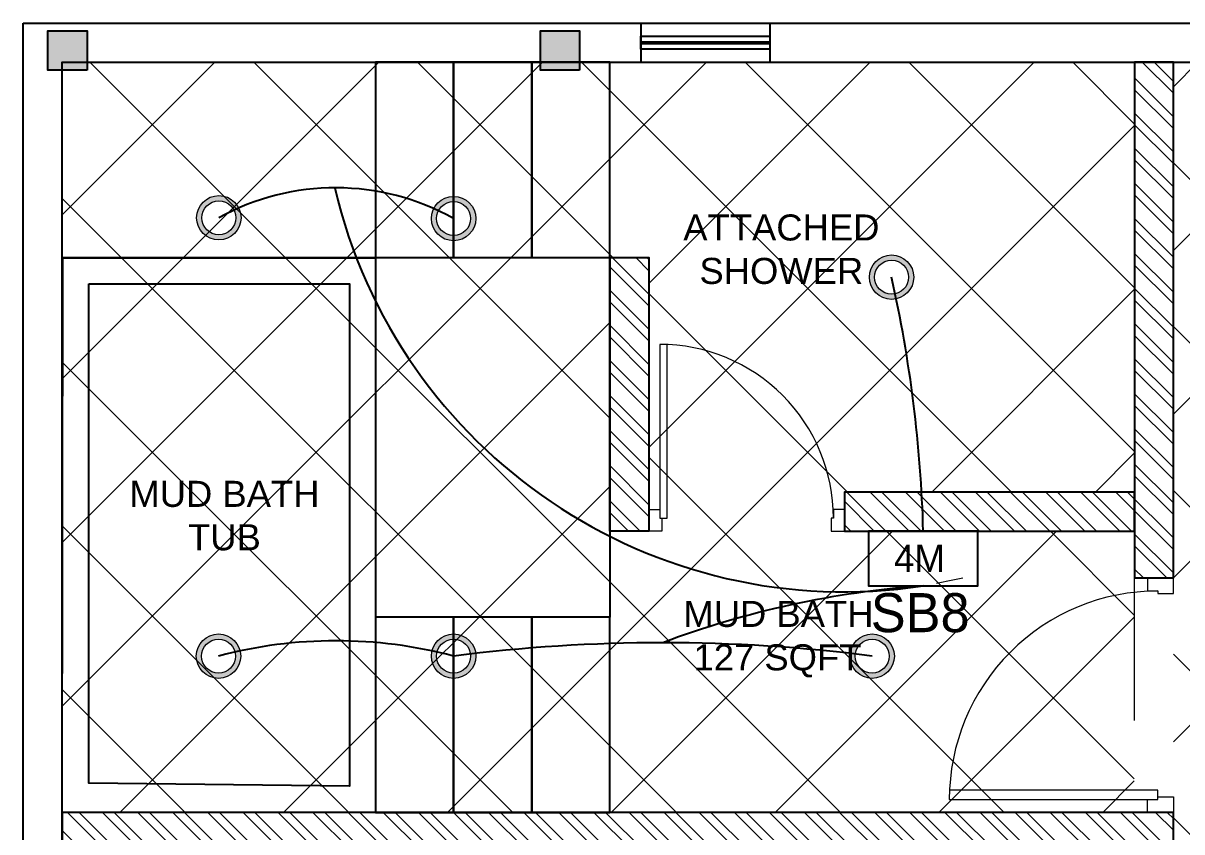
# Model space of a CAD drawing. Header units: millimetres. Extents: x 1464389 to 1998638, y -29162 to 256806.
# Drawn here: x 1802257 to 1806703, y 181358 to 184462 of the extents above; entities that cross this region are included whole.
import ezdxf

# ---------------------------------------------------------------- set-up
doc = ezdxf.new("R2010")
doc.units = ezdxf.units.MM
doc.header["$LTSCALE"] = 15
doc.layers.get('0').update_dxf_attribs({"lineweight": 5})
for name, color, linetype in [('0_1.5sqmm wire', 4, 'Continuous'), ('A-WNDW', 4, 'Continuous'), ('GFC Columns', 6, 'Continuous'), ('GFC Walls', 14, 'Continuous'), ('NEW WALL', 5, 'Continuous'), ('Text', 250, 'Continuous')]:
    doc.layers.add(name, color=color, linetype=linetype)
for name, color, linetype, lineweight in [('A-Walls', 1, 'Continuous', 30), ('DOOR', 124, 'Continuous', 9), ('Hatch', 252, 'Continuous', 15), ('ledge wall line', 252, 'Continuous', 13)]:
    doc.layers.add(name, color=color, linetype=linetype, lineweight=lineweight)
doc.layers.add('Furnitures', color=7, linetype='Continuous', lineweight=25, true_color=0x753b00)
doc.styles.add('ARIAL', font='arial.ttf')
pattern_1 = [(45, (580091.1, 177785.7), (-314.30896, 314.30896), []), (135, (580091.1, 177785.7), (-314.30896, -314.30896), [])]

# ---------------------------------------------------------------- blocks, each defined once
blk = doc.blocks.new('terrace site dwg')
at = {"layer": 'Hatch'}
h = blk.add_hatch(color=256, dxfattribs=at)
h.dxf.hatch_style = 1
h.paths.add_polyline_path([(2564955.5, 867086.2), (2564805.5, 867086.2), (2564805.5, 866936.2), (2564955.5, 866936.2)])
h.paths.add_polyline_path([(2563234.3, 867086.2), (2563139.5, 867086.2), (2563139.5, 866936.2), (2563234.3, 866936.2)])
h.paths.add_polyline_path([(2563139.5, 867086.2), (2563084.5, 867086.2), (2563084.5, 866936.2), (2563139.5, 866936.2)])
h.paths.add_polyline_path([(2563234.5, 861453.2), (2563084.5, 861453.2), (2563084.5, 861303.2), (2563234.5, 861303.2)])
h.paths.add_polyline_path([(2564955.5, 861453.2), (2564805.5, 861453.2), (2564805.5, 861303.2), (2564955.5, 861303.2)])
h.paths.add_polyline_path([(2563234.5, 858838.2), (2563139.5, 858838.2), (2563139.5, 858868.2), (2563084.5, 858868.2), (2563084.5, 858718.2), (2563234.5, 858718.2)])
h.paths.add_polyline_path([(2563234.5, 858868.2), (2563139.5, 858868.2), (2563139.5, 858838.2), (2563234.5, 858838.2)], flags=17)
h.paths.add_polyline_path([(2564955.5, 858113.2), (2564805.5, 858113.2), (2564805.5, 857963.2), (2564955.5, 857963.2)])
h.paths.add_polyline_path([(2569128.5, 858113.2), (2568978.5, 858113.2), (2568978.5, 858018.2), (2569128.5, 858018.2)])
h.paths.add_polyline_path([(2569128.5, 858018.2), (2568978.5, 858018.2), (2568978.5, 857963.2), (2569128.5, 857963.2)])
h.paths.add_polyline_path([(2569734, 858168.2), (2569598.5, 858168.2), (2569598.5, 858018.2), (2569734, 858018.2)])
h.paths.add_polyline_path([(2582058.5, 861483.2), (2581878.5, 861483.2), (2581878.5, 861333.2), (2582058.5, 861333.2)])
h.paths.add_polyline_path([(2582028.5, 867086.2), (2581908.5, 867086.2), (2581908.5, 866936.2), (2582028.5, 866936.2)])
h.paths.add_polyline_path([(2581908.5, 867086.2), (2581878.5, 867086.2), (2581878.5, 866936.2), (2581908.5, 866936.2)])
h.paths.add_polyline_path([(2582028.5, 869698.2), (2581878.5, 869698.2), (2581878.5, 869548.2), (2582028.5, 869548.2)])
h.paths.add_polyline_path([(2574344.5, 867086.2), (2574194.5, 867086.2), (2574194.5, 866936.2), (2574344.5, 866936.2)])
h.paths.add_polyline_path([(2578937.5, 867086.2), (2578787.5, 867086.2), (2578787.5, 866936.2), (2578937.5, 866936.2)])
h.paths.add_polyline_path([(2574962.5, 872568.2), (2574812.5, 872568.2), (2574812.5, 872448.2), (2574962.5, 872448.2)])
h.paths.add_polyline_path([(2578897.5, 872568.2), (2578747.5, 872568.2), (2578747.5, 872418.2), (2578897.5, 872418.2)])
h.paths.add_polyline_path([(2569139.5, 867086.2), (2568989.5, 867086.2), (2568989.5, 866936.2), (2569139.5, 866936.2)])
h.paths.add_polyline_path([(2563234.5, 872568.2), (2563084.5, 872568.2), (2563084.5, 872418.2), (2563138.3, 872418.2), (2563138.3, 872448.2), (2563234.5, 872448.2)])
h.paths.add_polyline_path([(2565124.5, 872568.2), (2564974.5, 872568.2), (2564974.5, 872448.2), (2565124.5, 872448.2)])
h.paths.add_polyline_path([(2565124.5, 872448.1), (2564974.5, 872448.1), (2564974.5, 872418.2), (2565124.5, 872418.2)])
h.paths.add_polyline_path([(2563234.5, 872448.2), (2563138.3, 872448.2), (2563138.3, 872418.2), (2563234.5, 872418.2)], flags=17)
at = {"layer": 'A-WNDW', "ltscale": 0.5}
for p, q in [((2565359.5, 872598.2), (2565359.5, 872448.2)), ((2565854.5, 872598.2), (2565854.5, 872448.2)), ((2565359.5, 872523.2), (2565854.5, 872523.2))]:
    blk.add_line(p, q, dxfattribs=at)
blk.add_lwpolyline([(2565359.5, 872548.2), (2565854.5, 872548.2), (2565854.5, 872498.2), (2565359.5, 872498.2)], close=True, dxfattribs=at)
blk.add_lwpolyline([(2565359.5, 872548.2), (2565854.5, 872548.2), (2565854.5, 872498.2), (2565359.5, 872498.2)], close=True, dxfattribs=at)
at = {"layer": 'A-WNDW', "ltscale": 0.5, "const_width": 14.1}
blk.add_lwpolyline([(2565359.5, 872523.2), (2565854.5, 872523.2)], dxfattribs=at)
blk.add_lwpolyline([(2565359.5, 872523.2), (2565854.5, 872523.2)], dxfattribs=at)
at = {"layer": 'GFC Columns'}
for points in [[(2563234.5, 872418.2), (2563084.5, 872418.2), (2563084.5, 872568.2), (2563234.5, 872568.2)], [(2565124.5, 872418.2), (2564974.5, 872418.2), (2564974.5, 872568.2), (2565124.5, 872568.2)]]:
    blk.add_lwpolyline(points, close=True, dxfattribs=at)
at = {"layer": 'GFC Walls'}
for p, q in [((2562989.5, 858688.2), (2562989.5, 872598.2)), ((2562989.5, 872598.2), (2571364.5, 872598.2)), ((2563234.5, 872448.2), (2571364.5, 872448.2)), ((2563139.5, 861453.2), (2563139.5, 872418.2))]:
    blk.add_line(p, q, dxfattribs=at)
blk = doc.blocks.new('INTERNAL WALLS FIFFTH')
at = {"layer": 'NEW WALL', "ltscale": 0.25}
for points in [[(1153629.8, -146037.6), (1153479.8, -146037.6), (1153479.8, -148017.1), (1153629.8, -148017.1)], [(1151466.7, -146787.6), (1151616.7, -146787.6), (1151616.7, -147837.6), (1151466.7, -147837.6)], [(1152367, -147837.6), (1153479.8, -147837.6), (1153479.8, -147687.6), (1152367, -147687.6)], [(1153629.8, -148917.1), (1149364.9, -148917.3), (1149364.9, -149067.3), (1153629.8, -149067.1)]]:
    blk.add_lwpolyline(points, close=True, dxfattribs=at)
blk = doc.blocks.new('Hanging light')
h = blk.add_hatch(color=30)
h.dxf.hatch_style = 1
h.set_gradient(color1=(242, 103, 34), color2=(255, 255, 0), name='CYLINDER')
h.paths.add_polyline_path([(163326.4, 34665.3, 1), (163155.9, 34665.3, 1)])
h.paths.add_polyline_path([(163175.9, 34665.3, -1), (163306.4, 34665.3, -1)], flags=16)
at = {"color": 3}
for radius in [85.2, 65.2]:
    blk.add_circle((163241.2, 34665.3), radius, dxfattribs=at)
blk = doc.blocks.new('D900')
for points in [[(0, 840), (0, 900), (100, 900), (100, 850), (60, 850), (60, 840)], [(0, 60), (0, 0), (100, 0), (100, 50), (60, 50), (60, 60)]]:
    blk.add_lwpolyline(points, close=True)
blk.add_lwpolyline([(60, 850, -0.414214), (860, 50), (60, 50), (60, 85), (859.2, 85)], format="xyb")
blk = doc.blocks.new('DOOR TERRACE')
at = {"layer": 'DOOR'}
for p, xscale, yscale, zscale, rotation in [((1151616.7, -147837.6), -0.833619442241601, 0.833619442241601, 0.833619442241601, 270), ((1153629.8, -148917.1), -0.9999986462057132, 0.9999986462057132, 0.9999986462057132, 359.9999999804764)]:
    blk.add_blockref('D900', p, dxfattribs=dict(at, xscale=xscale, yscale=yscale, zscale=zscale, rotation=rotation))

msp = doc.modelspace()

# ---------------------------------------------------------------- hatches: boundary and pattern name
at = {"layer": 'Hatch', "ltscale": 0.25}
h = msp.add_hatch(dxfattribs=at)
h.set_pattern_fill('ANSI37', color=256, scale=140)
h.set_pattern_definition(pattern_1)
h.paths.add_polyline_path([(1806521.1, 182512.1), (1805408.3, 182512.1), (1805408.3, 182662.1), (1806521.1, 182662.1), (1806521.1, 184312.1), (1802407.1, 184312.1), (1802407.1, 181432.4), (1806521.1, 181432.4)])
h.paths.add_polyline_path([(1804508.1, 182512.1), (1804508.1, 183562.1), (1804658.1, 183562.1), (1804658.1, 182512.1)], flags=16)
h = msp.add_hatch(dxfattribs=at)
h.set_pattern_fill('ANSI37', color=256, scale=140)
h.set_pattern_definition(pattern_1)
h.paths.add_polyline_path([(1807871.1, 181124.6), (1808320.9, 181124.6), (1808320.9, 184312.1), (1806671.1, 184312.1), (1806671.1, 175335.8), (1813215.7, 175335.1), (1813215.7, 176535.1), (1807871.1, 176535.1)])
at = {"layer": 'ledge wall line'}
h = msp.add_hatch(dxfattribs=at)
h.set_pattern_fill('ANSI32', color=256, scale=10, angle=90)
h.set_pattern_definition([(135, (-712089.99, -727953.09), (-67.351921, -67.351921), []), (135, (-712089.99, -727908.19), (-67.351921, -67.351921), [])])
h.paths.add_polyline_path([(1813366.4, 175185.1), (1813216.4, 175185.1), (1813217.1, 174117.1), (1813367.1, 174117.1)])
h.paths.add_polyline_path([(1813366.4, 175335.1), (1810960.2, 175335.1), (1810960.2, 175185.1), (1813366.4, 175185.1)])
h.paths.add_polyline_path([(1813365.7, 176535.1), (1813215.7, 176535.1), (1813216.4, 176335.1), (1813366.4, 176335.1)])
h.paths.add_polyline_path([(1810060.2, 175335.1), (1808731.4, 175335.1), (1808731.4, 175185.1), (1809910.2, 175185.1), (1809910.2, 175185.1), (1810060.2, 175185.1), (1810060.2, 175185.1), (1809910.2, 175185.1), (1809910.2, 173367), (1810060.2, 173367), (1810060.2, 175185.1), (1809910.2, 175185.1), (1809910.2, 175185.1), (1810060.2, 175185.1)])
h.paths.add_polyline_path([(1807831.5, 175235.1), (1807831.4, 175235.1), (1807831.4, 175335.1), (1807681.5, 175335.1), (1807681.5, 175235.1), (1807682.1, 174122.1), (1807832.1, 174122.1)])
h.paths.add_polyline_path([(1804223.1, 172105.1), (1804073.1, 172105.1), (1804073.1, 170702.1), (1804223.1, 170702.1)])
h.paths.add_polyline_path([(1804223.1, 175337.1), (1804073.1, 175337.1), (1804073.1, 173317.1), (1804223.1, 173317.1)])
h.paths.add_polyline_path([(1804223.1, 173167.1), (1804073.1, 173167.1), (1804073.1, 173005.1), (1804223.1, 173005.1)])
h.paths.add_polyline_path([(1804223.1, 173005.1), (1804073.1, 173005.1), (1802407.1, 173005.1), (1802407.1, 172855.1), (1804223.1, 172855.1)])
h.paths.add_polyline_path([(1806671.1, 174887.1), (1804223.1, 174887.1), (1804223.1, 174737.1), (1806671.1, 174737.1)])
h.paths.add_polyline_path([(1806671.1, 175185.8), (1806671.1, 175185.8), (1806671.1, 175335.8), (1806671.1, 175609.3), (1806521.1, 175609.3), (1806521.1, 174887.1), (1806671.1, 174887.1)])
h.paths.add_polyline_path([(1806781.5, 175235.1), (1806781.5, 175235.1), (1806781.5, 175335.1), (1806671.1, 175335.8), (1806671.1, 175185.8), (1806781.5, 175185.1)])
h.paths.add_polyline_path([(1803323.1, 175337.1), (1802407.1, 175337.1), (1802407.1, 175187.1), (1803323.1, 175187.1)])
h.paths.add_polyline_path([(1804726.4, 176959.3), (1804576.4, 176959.3), (1804576.4, 176509.3), (1804726.4, 176509.3)])
h.paths.add_polyline_path([(1806521.1, 176659.3), (1804726.4, 176659.3), (1804726.4, 176509.3), (1806521.1, 176509.3)])
h.paths.add_polyline_path([(1806521.1, 177859.3), (1804576.4, 177859.3), (1804576.4, 177709.3), (1806521.1, 177709.3)])
h.paths.add_polyline_path([(1806671.1, 180382.5), (1806521.1, 180382.5), (1806521.1, 176509.3), (1806671.1, 176509.3)])
h.paths.add_polyline_path([(1806671.1, 181432.5), (1803608.1, 181432.4), (1803608.1, 181431.5), (1802406.3, 181432.4), (1802406.3, 181282.4), (1803606.7, 181282.4), (1803606.7, 181282.4), (1803756.7, 181282.4), (1806671.1, 181282.5)])
h.paths.add_polyline_path([(1802856.6, 179482.4), (1802407.1, 179482.1), (1802407.1, 179332.1), (1802856.6, 179332.4)])
h.paths.add_polyline_path([(1803606.6, 179332.4), (1803606.7, 181282.4), (1803756.7, 181282.4), (1803756.6, 179482), (1804576.4, 179482.3), (1804576.4, 179782.4), (1804726.4, 179782.4), (1804726.4, 178609.3), (1804576.4, 178609.3), (1804576.4, 179332.3), (1803756.6, 179332), (1803756.6, 179332.4)])
h.paths.add_polyline_path([(1806521.1, 182662.1), (1805408.3, 182662.1), (1805408.3, 182595), (1805408.3, 182512.1), (1806521.1, 182512.1)])
h.paths.add_polyline_path([(1804658.1, 183562.1), (1804508.1, 183562.1), (1804508.1, 182512.1), (1804658.1, 182512.1)])
h.paths.add_polyline_path([(1806671.1, 184312.1), (1806521.1, 184312.1), (1806521.1, 182332.5), (1806571.1, 182332.5), (1806571.1, 182332.5), (1806671.1, 182332.5)])

# ---------------------------------------------------------------- linework, layer by layer
at = {"ltscale": 0.25}
msp.add_line((1806521.1, 182512.1), (1806521.1, 181785.7), dxfattribs=at)
msp.add_arc((1810076, 159915.7), 22808, 100.6432, 100.90435, dxfattribs=at)
at = {"layer": '0_1.5sqmm wire'}
msp.add_lwpolyline([(1805921.1, 182512.1), (1805501.1, 182512.1), (1805501.1, 182302.1), (1805921.1, 182302.1)], close=True, dxfattribs=at)
for centre, radius, start, end in [((1803455.8, 182901), 929.1, 60.8092, 118.8092), ((1805409.7, 184289.6), 2010.2, 193.2124, 278.6256), ((1800609.3, 182371.3), 5103.7, 1.5814, 12.6288), ((1805961.5, 178758.6), 3552.4, 94.0416, 110.5939), ((1803457.8, 180334), 1757.4, 75.1267, 104.8733), ((1804712, 175786.8), 6297.2, 82.67337, 97.32663)]:
    msp.add_arc(centre, radius, start, end, dxfattribs=at)
at = {"layer": 'Furnitures'}
msp.add_line((1804508.9, 183562.1), (1804508.9, 182182.4), dxfattribs=at)
for points in [[(1803608.9, 183561.1), (1802406.8, 183561.1), (1802406.8, 184312.1), (1803608.9, 184312.1)], [(1803608.9, 183561.1), (1802406.8, 183561.1), (1802406.8, 184312.1), (1803608.9, 184312.1)], [(1803908.9, 184312), (1803608.9, 184312), (1803608.9, 183562.1), (1803908.9, 183562.1)], [(1804208.9, 184312), (1803908.9, 184312), (1803908.9, 183562.1), (1804208.9, 183562.1)], [(1804508.9, 184312), (1804208.9, 184312), (1804208.9, 183562.1), (1804508.9, 183562.1)], [(1802408.9, 183561.1), (1803608.9, 183561.1), (1803608.9, 181431.5), (1802407.1, 181432.4)], [(1802508.9, 183461.1), (1803508.9, 183461.1), (1803508.9, 181532.8), (1802508.9, 181545.1)], [(1803908.9, 182182.4), (1803608.9, 182182.4), (1803608.9, 181432.5), (1803908.9, 181432.5)], [(1804208.9, 182182.4), (1803908.9, 182182.4), (1803908.9, 181432.5), (1804208.9, 181432.5)], [(1804508.9, 182182.4), (1804208.9, 182182.4), (1804208.9, 181432.5), (1804508.9, 181432.5)]]:
    msp.add_lwpolyline(points, close=True, dxfattribs=at)

# ---------------------------------------------------------------- block references
for name, p in [('DOOR TERRACE', (653041.4, 330349.7)), ('INTERNAL WALLS FIFFTH', (653041.4, 330349.7)), ('Hanging light', (1639766.9, 149049.8)), ('Hanging light', (1640667.8, 149046.8)), ('Hanging light', (1642348.4, 148821.8)), ('Hanging light', (1639765.6, 147367.2)), ('Hanging light', (1640667.8, 147367.2)), ('Hanging light', (1642273.9, 147367.2))]:
    msp.add_blockref(name, p)
at = {"layer": 'A-Walls'}
msp.add_blockref('terrace site dwg', (-760732.4, -688136.1), dxfattribs=at)

# ---------------------------------------------------------------- texts
at = {"layer": '0_1.5sqmm wire'}
for s, height, p in [('4M', 105, (1805599.2, 182355)), ('SB8', 150, (1805509.8, 182124.4))]:
    msp.add_text(s, height=height, dxfattribs=at).set_placement(p)
at = {"layer": 'Text', "ltscale": 0.25, "char_height": 100, "style": 'ARIAL'}
for s, insert, attachment_point in [('\\pxqc;ATTACHED SHOWER', (1804515.2, 183459.8), 7), ('\\pxqc;MUD BATH \\PTUB', (1802378.1, 182437.3), 7), ('MUD BATH\\P 127 SQFT', (1804790.8, 182244.7), 1)]:
    msp.add_mtext_dynamic_manual_height_columns(s, width=1302.77, gutter_width=250, heights=[0], dxfattribs=dict(at, insert=insert, attachment_point=attachment_point))

doc.saveas('drawing.dxf')
